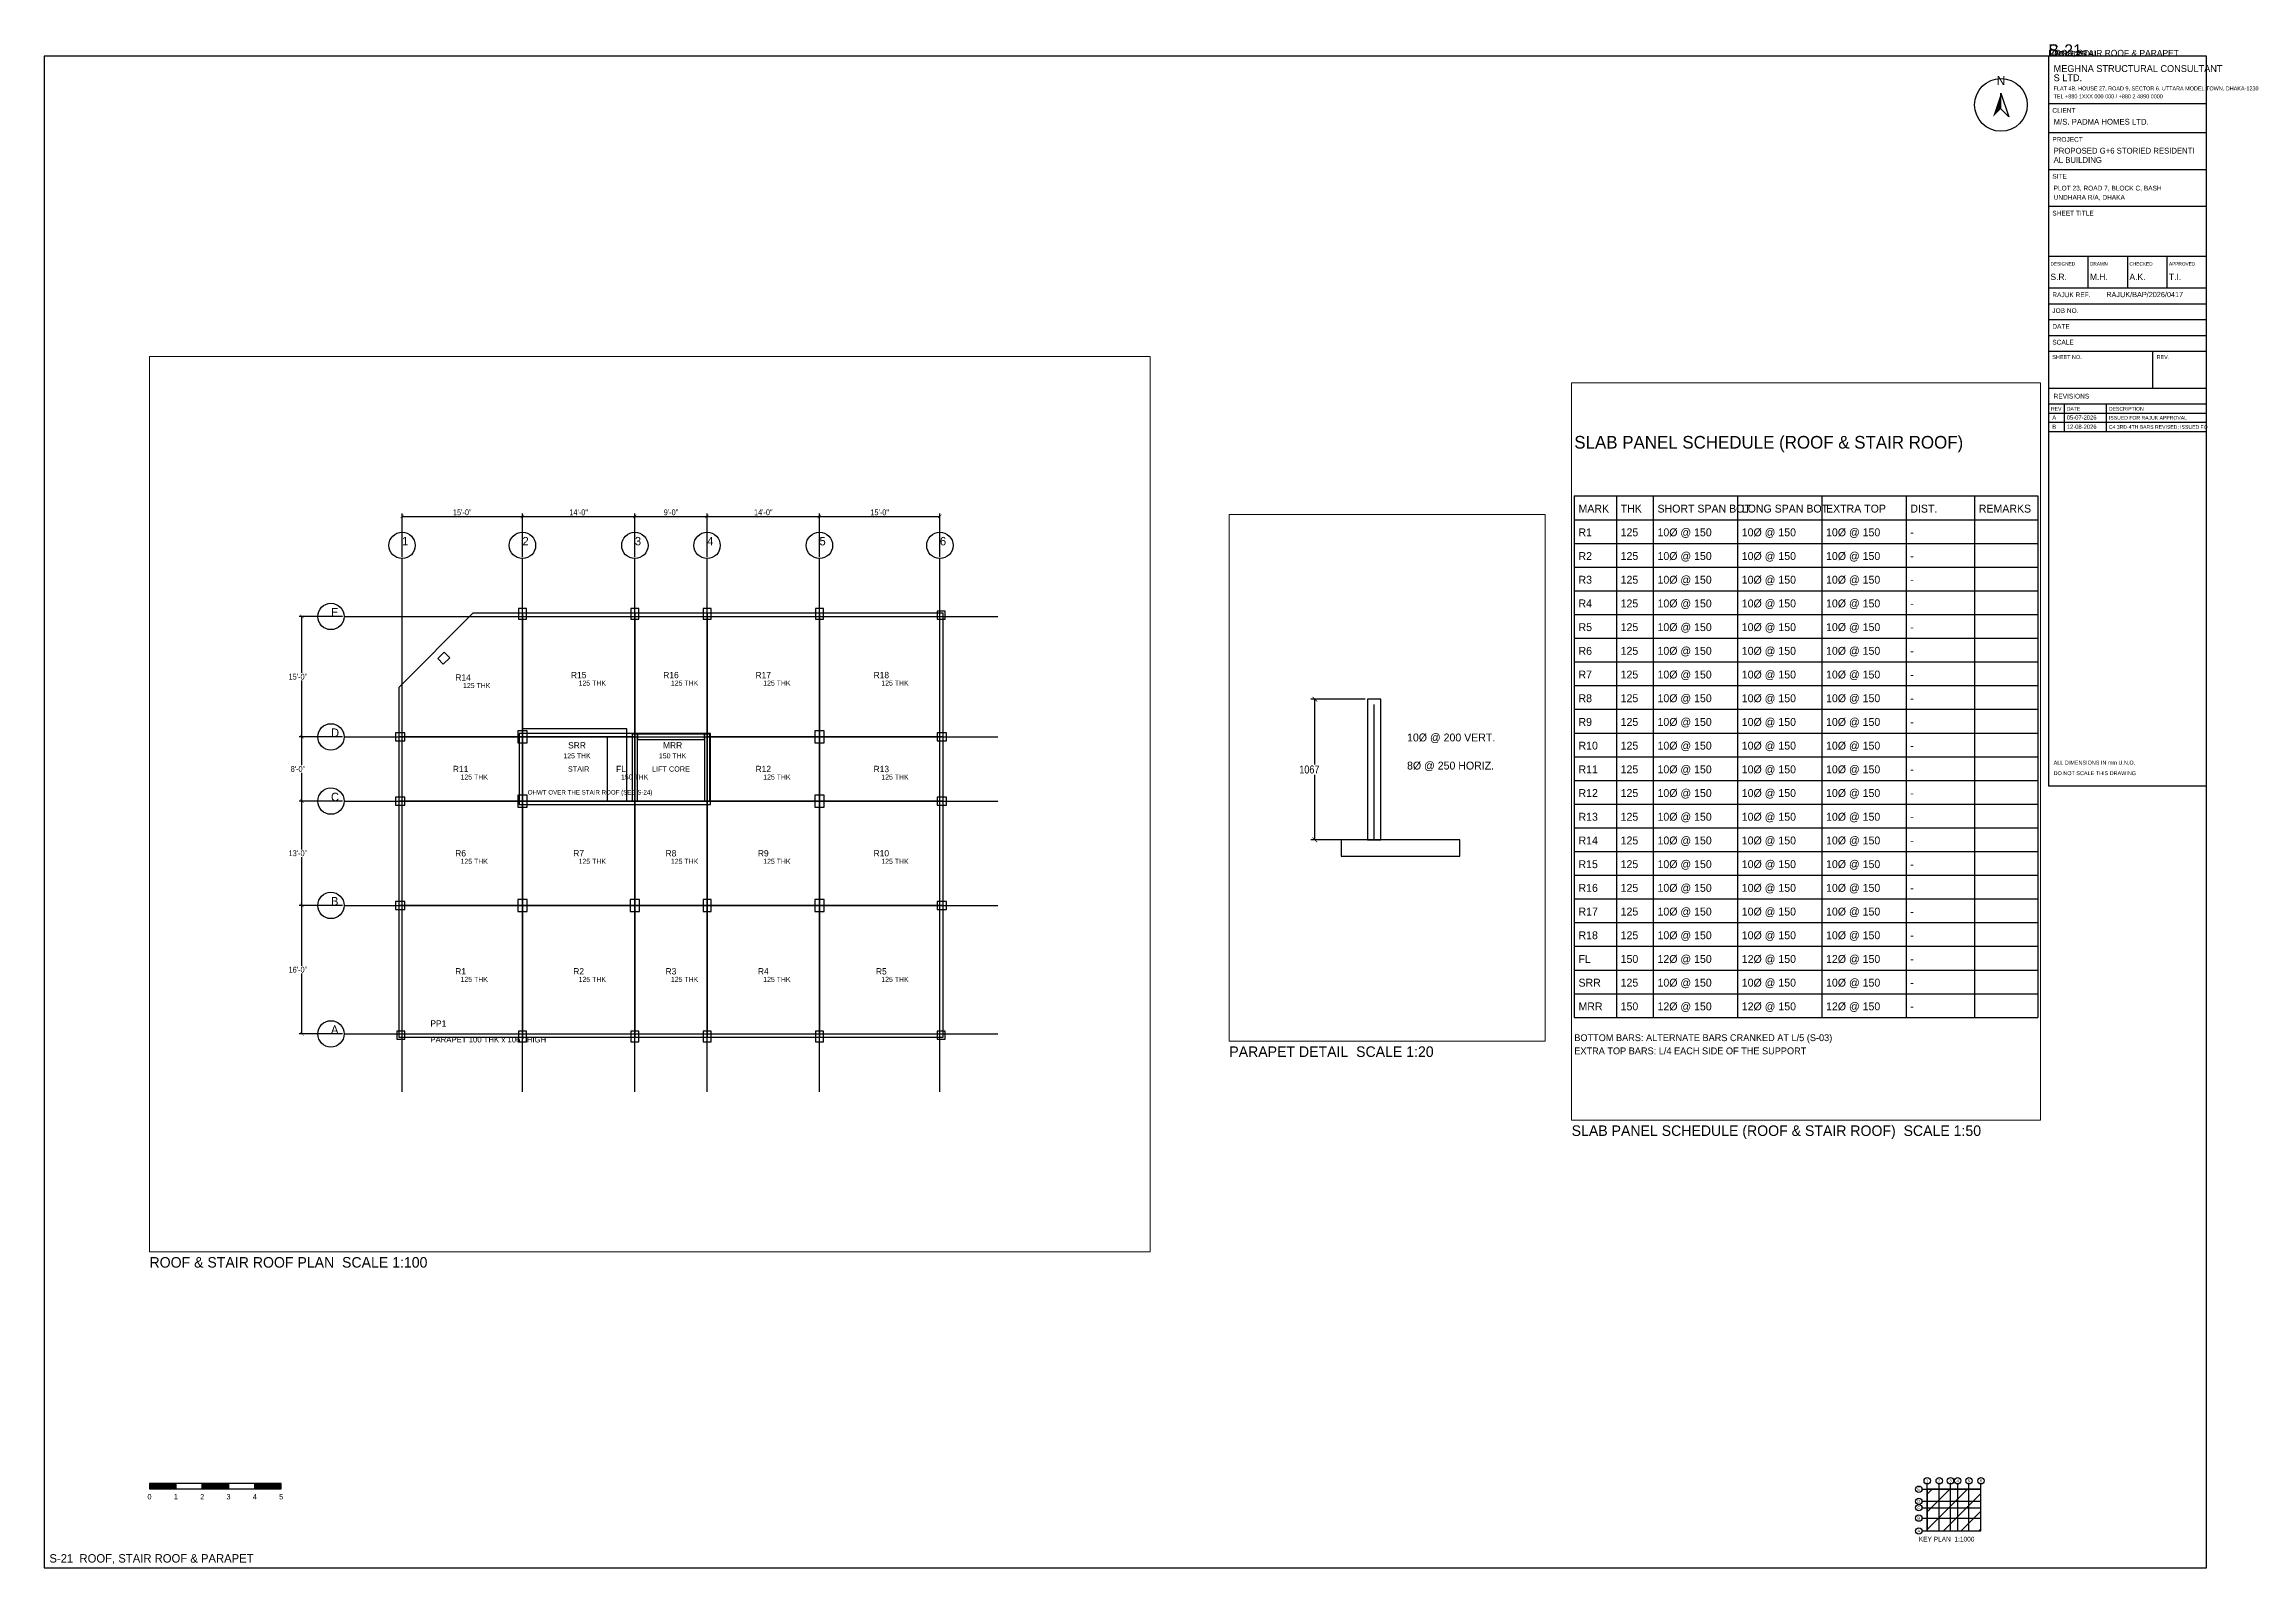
# Paper-space layout 'S-21 ROOF, STAIR ROOF & PARAPET' of a CAD drawing. Extents: x 10 to 848, y 10 to 589.
# The model-space entities are those that its viewports show. They can reach past a viewport. Long polylines and large blocks are cut down to what shows.
import ezdxf
from ezdxf.enums import TextEntityAlignment as Align

# ---------------------------------------------------------------- set-up
doc = ezdxf.new("R2010")
doc.units = 0
doc.linetypes.add('DASHED', pattern=[1.524, 1.27, -0.254])
for name, color, linetype in [('Arrow', 7, 'Continuous'), ('Column', 1, 'Continuous'), ('Dimension', 6, 'Continuous'), ('Grid', 8, 'Continuous'), ('Grid Circle', 8, 'Continuous'), ('Grid text', 7, 'Continuous'), ('Hatch', 9, 'Continuous'), ('Inches Dimension', 6, 'Continuous'), ('Rod-1', 6, 'Continuous'), ('Sheet', 7, 'Continuous'), ('Slab', 5, 'Continuous'), ('Text-1', 7, 'Continuous'), ('Text-2', 7, 'Continuous'), ('TITLE', 7, 'Continuous'), ('Wall', 1, 'Continuous')]:
    doc.layers.add(name, color=color, linetype=linetype)
doc.styles.add('OpenSansCondensed-Light', font='OpenSansCondensed-Light.ttf')
doc.dimstyles.new('EZDXF', dxfattribs={"dimtxt": 0.25, "dimasz": 0.175, "dimexe": 0.375, "dimexo": 0.125, "dimgap": 0.1, "dimtad": 1, "dimlfac": 100, "dimzin": 12, "dimdsep": 46, "dimtxsty": 'OpenSansCondensed-Light', "dimblk": 'ARCHTICK', "dimcen": 2.5, "dimazin": 3, "dimtfac": 0.5, "dimtmove": 2, "dimatfit": 3})

# ---------------------------------------------------------------- blocks, each defined once
blk = doc.blocks.new('TITLE_BLOCK')
at = {"layer": 'TITLE'}
for p, q in [((0, -18), (60, -18)), ((0, -29), (60, -29)), ((0, -43), (60, -43)), ((0, -57), (60, -57)), ((0, -76), (60, -76)), ((0, -76), (0, -88)), ((15, -76), (15, -88)), ((30, -76), (30, -88)), ((45, -76), (45, -88)), ((0, -88), (60, -88)), ((0, -94), (60, -94)), ((0, -100), (60, -100)), ((0, -106), (60, -106)), ((0, -112), (60, -112)), ((39.6, -112), (39.6, -126)), ((0, -126), (60, -126)), ((0, -132), (60, -132)), ((0, -132), (60, -132)), ((6, -132), (6, -142.5)), ((22, -132), (22, -142.5)), ((0, -135.5), (60, -135.5)), ((0, -139), (60, -139)), ((0, -142.5), (60, -142.5))]:
    blk.add_line(p, q, dxfattribs=at)
blk.add_lwpolyline([(0, -277), (60, -277), (60, 0), (0, 0)], close=True, dxfattribs=at)
at = {"layer": 'Text-1'}
for tag, height in [('JOBNO', 2), ('SCALE', 2), ('SHEETTITLE', 2.4), ('SHEETTITLE2', 2.4), ('DATE', 2), ('SHEETNO', 4.5), ('REV', 4.5)]:
    blk.add_attdef(tag, (0, 0), '', height=height, dxfattribs=at)
at = {"layer": 'TITLE'}
for s, height, p in [('S LTD.', 2.6, (2, -9.5)), ('MEGHNA STRUCTURAL CONSULTANT', 2.6, (2, -6)), ('TEL +880 1XXX 000 000 / +880 2 4890 0000', 1.5, (2, -16)), ('FLAT 4B, HOUSE 27, ROAD 9, SECTOR 6, UTTARA MODEL TOWN, DHAKA-1230', 1.5, (2, -13)), ('CLIENT', 1.8, (1.5, -21.5)), ('M/S. PADMA HOMES LTD.', 2.2, (2, -26)), ('PROJECT', 1.8, (1.5, -32.5)), ('AL BUILDING', 2.2, (2, -40.5)), ('PROPOSED G+6 STORIED RESIDENTI', 2.2, (2, -37)), ('SITE', 1.8, (1.5, -46.5)), ('PLOT 23, ROAD 7, BLOCK C, BASH', 1.8, (2, -51)), ('SHEET TITLE', 1.8, (1.5, -60.5)), ('UNDHARA R/A, DHAKA', 1.8, (2, -54.5)), ('DESIGNED', 1.3, (0.8, -79.5)), ('S.R.', 2.4, (0.8, -85)), ('DRAWN', 1.3, (15.8, -79.5)), ('M.H.', 2.4, (15.8, -85)), ('A.K.', 2.4, (30.8, -85)), ('CHECKED', 1.3, (30.8, -79.5)), ('APPROVED', 1.3, (45.8, -79.5)), ('T.I.', 2.4, (45.8, -85)), ('RAJUK REF.', 1.8, (1.5, -91.5)), ('RAJUK/BAP/2026/0417', 2, (22, -91.5)), ('JOB NO.', 1.8, (1.5, -97.5)), ('SCALE', 1.8, (1.5, -109.5)), ('DATE', 1.8, (1.5, -103.5)), ('SHEET NO.', 1.5, (1.5, -115)), ('REV.', 1.5, (41.1, -115)), ('REV', 1.4, (1, -134.6)), ('REVISIONS', 1.8, (2, -130)), ('DATE', 1.4, (7, -134.6)), ('DESCRIPTION', 1.4, (23, -134.6)), ('ALL DIMENSIONS IN mm U.N.O.', 1.5, (2, -269)), ('DO NOT SCALE THIS DRAWING', 1.5, (2, -273))]:
    blk.add_text(s, height=height, dxfattribs=at).set_placement(p)
blk = doc.blocks.new('NORTH_ARROW')
at = {"layer": 'Arrow'}
blk.add_lwpolyline([(0, 0), (3, -9), (0, -6)], close=True, dxfattribs=at)
blk.add_circle((0, -4.5), 10, dxfattribs=at)
blk.add_solid([(0, 0), (-3, -9), (0, -6)], dxfattribs=at)
at = {"layer": 'Text-1'}
blk.add_text('N', height=3.5, dxfattribs=at).set_placement((0, 3), align=Align.CENTER)
blk = doc.blocks.new('KEY_PLAN')
at = {"layer": 'Grid'}
for p, q in [((0, 0), (0, 17.8496)), ((4.572, 0), (4.572, 17.8496)), ((8.8392, 0), (8.8392, 17.8496)), ((11.5824, 0), (11.5824, 17.8496)), ((15.8496, 0), (15.8496, 17.8496)), ((20.4216, 0), (20.4216, 17.8496)), ((-2, 15.8496), (20.4216, 15.8496)), ((-2, 11.2776), (20.4216, 11.2776)), ((-2, 8.8392), (20.4216, 8.8392)), ((-2, 4.8768), (20.4216, 4.8768)), ((-2, 0), (20.4216, 0))]:
    blk.add_line(p, q, dxfattribs=at)
at = {"layer": 'Grid Circle'}
for centre in [(-3.2, 15.8496), (0, 19.0496), (4.572, 19.0496), (8.8392, 19.0496), (11.5824, 19.0496), (15.8496, 19.0496), (20.4216, 19.0496), (-3.2, 11.2776), (-3.2, 8.8392), (-3.2, 4.8768), (-3.2, 0)]:
    blk.add_circle(centre, 1.2, dxfattribs=at)
at = {"layer": 'Sheet'}
blk.add_lwpolyline([(0, 0), (20.4216, 0), (20.4216, 15.8496), (0, 15.8496)], close=True, dxfattribs=at)
at = {"layer": 'Grid text'}
for s, p in [('1', (0, 19.0496)), ('2', (4.572, 19.0496)), ('3', (8.8392, 19.0496)), ('4', (11.5824, 19.0496)), ('5', (15.8496, 19.0496)), ('6', (20.4216, 19.0496)), ('C', (-3.2, 8.8392)), ('D', (-3.2, 11.2776)), ('E', (-3.2, 15.8496)), ('A', (-3.2, 0)), ('B', (-3.2, 4.8768))]:
    blk.add_text(s, height=1.1, dxfattribs=at).set_placement(p, align=Align.MIDDLE_CENTER)
at = {"layer": 'Sheet'}
blk.add_text('KEY PLAN  1:1000', height=1.8, dxfattribs=at).set_placement((-3.2, -4))
blk = doc.blocks.new('SCALE_BAR')
at = {"layer": 'Sheet'}
h = blk.add_hatch(color=7, dxfattribs=at)
h.dxf.hatch_style = 1
h.paths.add_polyline_path([(0, 0), (10, 0), (10, 2), (0, 2)])
h = blk.add_hatch(color=7, dxfattribs=at)
h.dxf.hatch_style = 1
h.paths.add_polyline_path([(20, 0), (30, 0), (30, 2), (20, 2)])
h = blk.add_hatch(color=7, dxfattribs=at)
h.dxf.hatch_style = 1
h.paths.add_polyline_path([(40, 0), (50, 0), (50, 2), (40, 2)])
for points in [[(0, 0), (10, 0), (10, 2), (0, 2)], [(10, 0), (20, 0), (20, 2), (10, 2)], [(20, 0), (30, 0), (30, 2), (20, 2)], [(30, 0), (40, 0), (40, 2), (30, 2)], [(40, 0), (50, 0), (50, 2), (40, 2)]]:
    blk.add_lwpolyline(points, close=True, dxfattribs=at)
for s, p in [('0', (0, -4)), ('1', (10, -4)), ('2', (20, -4)), ('3', (30, -4)), ('4', (40, -4)), ('5', (50, -4))]:
    blk.add_text(s, height=2, dxfattribs=at).set_placement(p, align=Align.CENTER)
at = {"layer": 'Text-1'}
blk.add_attdef('UNIT', (0, 0), '', height=2, dxfattribs=at)
blk = doc.blocks.new('GRID_BUBBLE')
at = {"layer": 'Grid Circle'}
blk.add_circle((0, 0), 500, dxfattribs=at)
at = {"layer": 'Text-1'}
blk.add_attdef('GRID', (0, 0), '', height=320, dxfattribs=at)
blk = doc.blocks.new('_ARCHTICK')
at = {"color": 0, "linetype": 'BYBLOCK', "const_width": 0.15}
blk.add_lwpolyline([(-0.5, -0.5), (0.5, 0.5)], dxfattribs=at)

msp = doc.modelspace()

# ---------------------------------------------------------------- linework, layer by layer
for p, q in [((0, -1400000), (8800, -1400000)), ((0, -1400000), (0, -1409900)), ((800, -1400000), (800, -1409900)), ((1500, -1400000), (1500, -1409900)), ((3100, -1400000), (3100, -1409900)), ((4700, -1400000), (4700, -1409900)), ((6300, -1400000), (6300, -1409900)), ((7600, -1400000), (7600, -1409900)), ((8800, -1400000), (8800, -1409900)), ((0, -1400450), (8800, -1400450)), ((0, -1400900), (8800, -1400900)), ((0, -1401350), (8800, -1401350)), ((0, -1401800), (8800, -1401800)), ((0, -1402250), (8800, -1402250)), ((0, -1402700), (8800, -1402700)), ((0, -1403150), (8800, -1403150)), ((0, -1403600), (8800, -1403600)), ((0, -1404050), (8800, -1404050)), ((0, -1404500), (8800, -1404500)), ((0, -1404950), (8800, -1404950)), ((0, -1405400), (8800, -1405400)), ((0, -1405850), (8800, -1405850)), ((0, -1406300), (8800, -1406300)), ((0, -1406750), (8800, -1406750)), ((0, -1407200), (8800, -1407200)), ((0, -1407650), (8800, -1407650)), ((0, -1408100), (8800, -1408100)), ((0, -1408550), (8800, -1408550)), ((0, -1409000), (8800, -1409000)), ((0, -1409450), (8800, -1409450)), ((0, -1409900), (8800, -1409900))]:
    msp.add_line(p, q)
at = {"layer": 'Column'}
for points in [[(4422, -984250.4), (4722, -984250.4), (4722, -983850.4), (4422, -983850.4)], [(8689.2, -984250.4), (8989.2, -984250.4), (8989.2, -983850.4), (8689.2, -983850.4)], [(11432.4, -984250.4), (11732.4, -984250.4), (11732.4, -983850.4), (11432.4, -983850.4)], [(15699.6, -984250.4), (15999.6, -984250.4), (15999.6, -983850.4), (15699.6, -983850.4)], [(20321.6, -984250.4), (20621.6, -984250.4), (20621.6, -983950.4), (20321.6, -983950.4)], [(1566.1, -985963.9), (1813.5, -985716.5), (1601.4, -985504.3), (1353.9, -985751.8)], [(-250, -988872.4), (100, -988872.4), (100, -988572.4), (-250, -988572.4)], [(4397, -988947.4), (4747, -988947.4), (4747, -988497.4), (4397, -988497.4)], [(15674.6, -988947.4), (16024.6, -988947.4), (16024.6, -988497.4), (15674.6, -988497.4)], [(20321.6, -988872.4), (20671.6, -988872.4), (20671.6, -988572.4), (20321.6, -988572.4)], [(4397, -991385.8), (4747, -991385.8), (4747, -990935.8), (4397, -990935.8)], [(15674.6, -991385.8), (16024.6, -991385.8), (16024.6, -990935.8), (15674.6, -990935.8)], [(-250, -991310.8), (100, -991310.8), (100, -991010.8), (-250, -991010.8)], [(20321.6, -991310.8), (20671.6, -991310.8), (20671.6, -991010.8), (20321.6, -991010.8)], [(-250, -995273.2), (100, -995273.2), (100, -994973.2), (-250, -994973.2)], [(4397, -995348.2), (4747, -995348.2), (4747, -994898.2), (4397, -994898.2)], [(8664.2, -995348.2), (9014.2, -995348.2), (9014.2, -994898.2), (8664.2, -994898.2)], [(11432.4, -995348.2), (11732.4, -995348.2), (11732.4, -994898.2), (11432.4, -994898.2)], [(15674.6, -995348.2), (16024.6, -995348.2), (16024.6, -994898.2), (15674.6, -994898.2)], [(20321.6, -995273.2), (20671.6, -995273.2), (20671.6, -994973.2), (20321.6, -994973.2)], [(-200, -1000200), (100, -1000200), (100, -999900), (-200, -999900)], [(4422, -1000300), (4722, -1000300), (4722, -999900), (4422, -999900)], [(8689.2, -1000300), (8989.2, -1000300), (8989.2, -999900), (8689.2, -999900)], [(11432.4, -1000300), (11732.4, -1000300), (11732.4, -999900), (11432.4, -999900)], [(15699.6, -1000300), (15999.6, -1000300), (15999.6, -999900), (15699.6, -999900)], [(20321.6, -1000200), (20621.6, -1000200), (20621.6, -999900), (20321.6, -999900)]]:
    msp.add_lwpolyline(points, close=True, dxfattribs=at)
at = {"layer": 'Grid'}
for p, q in [((0, -1002200), (0, -981950.4)), ((4572, -1002200), (4572, -981950.4)), ((8839.2, -1002200), (8839.2, -981950.4)), ((11582.4, -1002200), (11582.4, -981950.4)), ((15849.6, -1002200), (15849.6, -981950.4)), ((20421.6, -1002200), (20421.6, -981950.4)), ((-2200, -984150.4), (22621.6, -984150.4)), ((-2200, -988722.4), (22621.6, -988722.4)), ((-2200, -991160.8), (22621.6, -991160.8)), ((-2200, -995123.2), (22621.6, -995123.2)), ((-2200, -1000000), (22621.6, -1000000))]:
    msp.add_line(p, q, dxfattribs=at)
at = {"layer": 'Rod-1'}
msp.add_line((200050, -1000000), (200050, -998973), dxfattribs=at)
at = {"layer": 'Slab'}
for points in [[(-125, -1000125), (20546.6, -1000125), (20546.6, -984025.4), (2691.4, -984025.4), (-125, -986841.8)], [(-125, -988722.4), (4572, -988722.4), (4572, -984025.4), (2691.4, -984025.4), (-125, -986841.8)], [(4572, -988722.4), (8839.2, -988722.4), (8839.2, -984025.4), (4572, -984025.4)], [(8839.2, -988722.4), (11582.4, -988722.4), (11582.4, -984025.4), (8839.2, -984025.4)], [(11582.4, -988722.4), (15849.6, -988722.4), (15849.6, -984025.4), (11582.4, -984025.4)], [(15849.6, -988722.4), (20546.6, -988722.4), (20546.6, -984025.4), (15849.6, -984025.4)], [(4447, -991285.8), (8839.2, -991285.8), (8839.2, -988597.4), (4447, -988597.4)], [(8839.2, -991285.8), (11707.4, -991285.8), (11707.4, -988597.4), (8839.2, -988597.4)], [(-125, -991160.8), (4572, -991160.8), (4572, -988722.4), (-125, -988722.4)], [(4572, -991160.8), (8839.2, -991160.8), (8839.2, -988722.4), (4572, -988722.4)], [(7791.2, -991160.8), (8839.2, -991160.8), (8839.2, -988722.4), (7791.2, -988722.4)], [(11582.4, -991160.8), (15849.6, -991160.8), (15849.6, -988722.4), (11582.4, -988722.4)], [(15849.6, -991160.8), (20546.6, -991160.8), (20546.6, -988722.4), (15849.6, -988722.4)], [(-125, -995123.2), (4572, -995123.2), (4572, -991160.8), (-125, -991160.8)], [(4572, -995123.2), (8839.2, -995123.2), (8839.2, -991160.8), (4572, -991160.8)], [(8839.2, -995123.2), (11582.4, -995123.2), (11582.4, -991160.8), (8839.2, -991160.8)], [(11582.4, -995123.2), (15849.6, -995123.2), (15849.6, -991160.8), (11582.4, -991160.8)], [(15849.6, -995123.2), (20546.6, -995123.2), (20546.6, -991160.8), (15849.6, -991160.8)], [(-125, -1000125), (4572, -1000125), (4572, -995123.2), (-125, -995123.2)], [(4572, -1000125), (8839.2, -1000125), (8839.2, -995123.2), (4572, -995123.2)], [(8839.2, -1000125), (11582.4, -1000125), (11582.4, -995123.2), (8839.2, -995123.2)], [(11582.4, -1000125), (15849.6, -1000125), (15849.6, -995123.2), (11582.4, -995123.2)], [(15849.6, -1000125), (20546.6, -1000125), (20546.6, -995123.2), (15849.6, -995123.2)], [(199800, -1000125), (200700, -1000125), (200700, -1000000), (199800, -1000000)]]:
    msp.add_lwpolyline(points, close=True, dxfattribs=at)
at = {"layer": 'Wall', "linetype": 'DASHED'}
for p, q in [((8530, -988422.8), (4572, -988422.8)), ((4572, -988422.8), (4572, -991160.8)), ((8530, -991160.8), (8530, -988422.8)), ((4572, -991160.8), (8530, -991160.8))]:
    msp.add_line(p, q, dxfattribs=at)
at = {"layer": 'Wall'}
for points in [[(-125, -1000125), (20546.6, -1000125), (20546.6, -984025.4), (2691.4, -984025.4), (-125, -986841.8)], [(8739.2, -991160.8), (8939.2, -991160.8), (8939.2, -988622.4), (8739.2, -988622.4)], [(8939.2, -988822.4), (11482.4, -988822.4), (11482.4, -988622.4), (8939.2, -988622.4)], [(11482.4, -991160.8), (11682.4, -991160.8), (11682.4, -988622.4), (11482.4, -988622.4)], [(200000, -1000000), (200100, -1000000), (200100, -998933), (200000, -998933)]]:
    msp.add_lwpolyline(points, close=True, dxfattribs=at)

# ---------------------------------------------------------------- block references
at = {"layer": 'Grid Circle'}
for p, values in [((0, -981450.4), {'GRID': '1'}), ((4572, -981450.4), {'GRID': '2'}), ((8839.2, -981450.4), {'GRID': '3'}), ((11582.4, -981450.4), {'GRID': '4'}), ((15849.6, -981450.4), {'GRID': '5'}), ((20421.6, -981450.4), {'GRID': '6'}), ((-2700, -984150.4), {'GRID': 'E'}), ((-2700, -988722.4), {'GRID': 'D'}), ((-2700, -991160.8), {'GRID': 'C'}), ((-2700, -995123.2), {'GRID': 'B'}), ((-2700, -1000000), {'GRID': 'A'})]:
    msp.add_blockref('GRID_BUBBLE', p, dxfattribs=at).add_auto_attribs(values)

# ---------------------------------------------------------------- texts
at = {"layer": 'Text-1'}
for s, height, p in [('R15', 240, (6705.6, -986373.9)), ('R16', 240, (10210.8, -986373.9)), ('R17', 240, (13716, -986373.9)), ('R18', 240, (18198.1, -986373.9)), ('R14', 240, (2317.1, -986467.5)), ('SRR', 240, (6643.1, -989041.6)), ('MRR', 240, (10273.3, -989041.6)), ('R11', 240, (2223.5, -989941.6)), ('FL', 240, (8315.2, -989941.6)), ('R12', 240, (13716, -989941.6)), ('R13', 240, (18198.1, -989941.6)), ('STAIR', 200, (6705.6, -989941.6)), ('LIFT CORE', 200, (10210.8, -989941.6)), ('R6', 240, (2223.5, -993142)), ('R7', 240, (6705.6, -993142)), ('R8', 240, (10210.8, -993142)), ('R9', 240, (13716, -993142)), ('R10', 240, (18198.1, -993142)), ('R1', 240, (2223.5, -997624.1)), ('R2', 240, (6705.6, -997624.1)), ('R3', 240, (10210.8, -997624.1)), ('R4', 240, (13716, -997624.1)), ('R5', 240, (18198.1, -997624.1))]:
    msp.add_text(s, height=height, dxfattribs=at).set_placement(p, align=Align.MIDDLE_CENTER)
for s, height, p in [('PP1', 240, (1075, -999725)), ('SLAB PANEL SCHEDULE (ROOF & STAIR ROOF)', 240, (0, -1399100)), ('MARK', 150, (80, -1400315)), ('THK', 150, (880, -1400315)), ('SHORT SPAN BOT.', 150, (1580, -1400315)), ('LONG SPAN BOT.', 150, (3180, -1400315)), ('EXTRA TOP', 150, (4780, -1400315)), ('DIST.', 150, (6380, -1400315)), ('REMARKS', 150, (7680, -1400315)), ('R1', 150, (80, -1400765)), ('125', 150, (880, -1400765)), ('10%%C @ 150', 150, (1580, -1400765)), ('10%%C @ 150', 150, (3180, -1400765)), ('10%%C @ 150', 150, (4780, -1400765)), ('-', 150, (6380, -1400765)), ('R2', 150, (80, -1401215)), ('125', 150, (880, -1401215)), ('10%%C @ 150', 150, (1580, -1401215)), ('10%%C @ 150', 150, (3180, -1401215)), ('10%%C @ 150', 150, (4780, -1401215)), ('-', 150, (6380, -1401215)), ('R3', 150, (80, -1401665)), ('125', 150, (880, -1401665)), ('10%%C @ 150', 150, (1580, -1401665)), ('10%%C @ 150', 150, (3180, -1401665)), ('10%%C @ 150', 150, (4780, -1401665)), ('-', 150, (6380, -1401665)), ('R4', 150, (80, -1402115)), ('125', 150, (880, -1402115)), ('10%%C @ 150', 150, (1580, -1402115)), ('10%%C @ 150', 150, (3180, -1402115)), ('10%%C @ 150', 150, (4780, -1402115)), ('-', 150, (6380, -1402115)), ('R5', 150, (80, -1402565)), ('125', 150, (880, -1402565)), ('10%%C @ 150', 150, (1580, -1402565)), ('10%%C @ 150', 150, (3180, -1402565)), ('10%%C @ 150', 150, (4780, -1402565)), ('-', 150, (6380, -1402565)), ('R6', 150, (80, -1403015)), ('125', 150, (880, -1403015)), ('10%%C @ 150', 150, (1580, -1403015)), ('10%%C @ 150', 150, (3180, -1403015)), ('10%%C @ 150', 150, (4780, -1403015)), ('-', 150, (6380, -1403015)), ('R7', 150, (80, -1403465)), ('125', 150, (880, -1403465)), ('10%%C @ 150', 150, (1580, -1403465)), ('10%%C @ 150', 150, (3180, -1403465)), ('10%%C @ 150', 150, (4780, -1403465)), ('-', 150, (6380, -1403465)), ('R8', 150, (80, -1403915)), ('125', 150, (880, -1403915)), ('10%%C @ 150', 150, (1580, -1403915)), ('10%%C @ 150', 150, (3180, -1403915)), ('10%%C @ 150', 150, (4780, -1403915)), ('-', 150, (6380, -1403915)), ('R9', 150, (80, -1404365)), ('125', 150, (880, -1404365)), ('10%%C @ 150', 150, (1580, -1404365)), ('10%%C @ 150', 150, (3180, -1404365)), ('10%%C @ 150', 150, (4780, -1404365)), ('-', 150, (6380, -1404365)), ('R10', 150, (80, -1404815)), ('125', 150, (880, -1404815)), ('10%%C @ 150', 150, (1580, -1404815)), ('10%%C @ 150', 150, (3180, -1404815)), ('10%%C @ 150', 150, (4780, -1404815)), ('-', 150, (6380, -1404815)), ('R11', 150, (80, -1405265)), ('125', 150, (880, -1405265)), ('10%%C @ 150', 150, (1580, -1405265)), ('10%%C @ 150', 150, (3180, -1405265)), ('10%%C @ 150', 150, (4780, -1405265)), ('-', 150, (6380, -1405265)), ('R12', 150, (80, -1405715)), ('125', 150, (880, -1405715)), ('10%%C @ 150', 150, (1580, -1405715)), ('10%%C @ 150', 150, (3180, -1405715)), ('10%%C @ 150', 150, (4780, -1405715)), ('-', 150, (6380, -1405715)), ('R13', 150, (80, -1406165)), ('125', 150, (880, -1406165)), ('10%%C @ 150', 150, (1580, -1406165)), ('10%%C @ 150', 150, (3180, -1406165)), ('10%%C @ 150', 150, (4780, -1406165)), ('-', 150, (6380, -1406165)), ('R14', 150, (80, -1406615)), ('125', 150, (880, -1406615)), ('10%%C @ 150', 150, (1580, -1406615)), ('10%%C @ 150', 150, (3180, -1406615)), ('10%%C @ 150', 150, (4780, -1406615)), ('-', 150, (6380, -1406615)), ('R15', 150, (80, -1407065)), ('125', 150, (880, -1407065)), ('10%%C @ 150', 150, (1580, -1407065)), ('10%%C @ 150', 150, (3180, -1407065)), ('10%%C @ 150', 150, (4780, -1407065)), ('-', 150, (6380, -1407065)), ('R16', 150, (80, -1407515)), ('125', 150, (880, -1407515)), ('10%%C @ 150', 150, (1580, -1407515)), ('10%%C @ 150', 150, (3180, -1407515)), ('10%%C @ 150', 150, (4780, -1407515)), ('-', 150, (6380, -1407515)), ('R17', 150, (80, -1407965)), ('125', 150, (880, -1407965)), ('10%%C @ 150', 150, (1580, -1407965)), ('10%%C @ 150', 150, (3180, -1407965)), ('10%%C @ 150', 150, (4780, -1407965)), ('-', 150, (6380, -1407965)), ('R18', 150, (80, -1408415)), ('125', 150, (880, -1408415)), ('10%%C @ 150', 150, (1580, -1408415)), ('10%%C @ 150', 150, (3180, -1408415)), ('10%%C @ 150', 150, (4780, -1408415)), ('-', 150, (6380, -1408415)), ('FL', 150, (80, -1408865)), ('150', 150, (880, -1408865)), ('12%%C @ 150', 150, (1580, -1408865)), ('12%%C @ 150', 150, (3180, -1408865)), ('12%%C @ 150', 150, (4780, -1408865)), ('-', 150, (6380, -1408865)), ('SRR', 150, (80, -1409315)), ('125', 150, (880, -1409315)), ('10%%C @ 150', 150, (1580, -1409315)), ('10%%C @ 150', 150, (3180, -1409315)), ('10%%C @ 150', 150, (4780, -1409315)), ('-', 150, (6380, -1409315)), ('MRR', 150, (80, -1409765)), ('150', 150, (880, -1409765)), ('12%%C @ 150', 150, (1580, -1409765)), ('12%%C @ 150', 150, (3180, -1409765)), ('12%%C @ 150', 150, (4780, -1409765)), ('-', 150, (6380, -1409765))]:
    msp.add_text(s, height=height, dxfattribs=at).set_placement(p)
at = {"layer": 'Text-2'}
for s, height, p in [('125 THK', 190, (6705.6, -986773.9)), ('125 THK', 190, (10210.8, -986773.9)), ('125 THK', 190, (13716, -986773.9)), ('125 THK', 190, (18198.1, -986773.9)), ('125 THK', 190, (2317.1, -986867.5)), ('125 THK', 190, (2223.5, -990341.6)), ('150 THK', 190, (8315.2, -990341.6)), ('125 THK', 190, (13716, -990341.6)), ('125 THK', 190, (18198.1, -990341.6)), ('OHWT OVER THE STAIR ROOF (SEE S-24)', 170, (4772, -990910.8)), ('125 THK', 190, (2223.5, -993542)), ('125 THK', 190, (6705.6, -993542)), ('125 THK', 190, (10210.8, -993542)), ('125 THK', 190, (13716, -993542)), ('125 THK', 190, (18198.1, -993542)), ('125 THK', 190, (2223.5, -998024.1)), ('125 THK', 190, (6705.6, -998024.1)), ('125 THK', 190, (10210.8, -998024.1)), ('125 THK', 190, (13716, -998024.1)), ('125 THK', 190, (18198.1, -998024.1)), ('10%%C @ 200 VERT.', 60, (200300, -999253.1)), ('8%%C @ 250 HORIZ.', 60, (200300, -999466.5)), ('PARAPET 100 THK x 1067 HIGH', 220, (1075, -1000325)), ('BOTTOM BARS: ALTERNATE BARS CRANKED AT L/5 (S-03)', 130, (0, -1410350)), ('EXTRA TOP BARS: L/4 EACH SIDE OF THE SUPPORT', 130, (0, -1410600))]:
    msp.add_text(s, height=height, dxfattribs=at).set_placement(p)
for s, p in [('125 THK', (6643.1, -989441.6)), ('150 THK', (10273.3, -989441.6))]:
    msp.add_text(s, height=190, dxfattribs=at).set_placement(p, align=Align.MIDDLE_CENTER)

# ---------------------------------------------------------------- dimensions: what is measured, and where the dimension line sits
at = {"layer": 'Dimension'}
msp.add_linear_dim(base=(199600, -1000000), p1=(200000, -1000000), p2=(200000, -998933), angle=90, text='1067', dimstyle='EZDXF', override={"dimtxt": 60, "dimasz": 36, "dimexe": 30, "dimexo": 18, "dimgap": 12, "dimtad": 1, "dimtih": 1, "dimtoh": 1, "dimdec": 0, "dimlfac": 1}, dxfattribs=at).render()
at = {"layer": 'Inches Dimension'}
for base, p1, p2, text in [((0, -980350.4), (0, -981950.4), (4572, -981950.4), '15\'-0"'), ((4572, -980350.4), (4572, -981950.4), (8839.2, -981950.4), '14\'-0"'), ((8839.2, -980350.4), (8839.2, -981950.4), (11582.4, -981950.4), '9\'-0"'), ((11582.4, -980350.4), (11582.4, -981950.4), (15849.6, -981950.4), '14\'-0"'), ((15849.6, -980350.4), (15849.6, -981950.4), (20421.6, -981950.4), '15\'-0"')]:
    msp.add_linear_dim(base=base, p1=p1, p2=p2, text=text, dimstyle='EZDXF', override={"dimtxt": 220, "dimasz": 132, "dimexe": 110, "dimexo": 66, "dimgap": 44, "dimtad": 1, "dimtih": 1, "dimtoh": 1, "dimdec": 0, "dimlfac": 1}, dxfattribs=at).render()
for base, p1, p2, text in [((-3800, -988722.4), (-2200, -988722.4), (-2200, -984150.4), '15\'-0"'), ((-3800, -991160.8), (-2200, -991160.8), (-2200, -988722.4), '8\'-0"'), ((-3800, -995123.2), (-2200, -995123.2), (-2200, -991160.8), '13\'-0"'), ((-3800, -1000000), (-2200, -1000000), (-2200, -995123.2), '16\'-0"')]:
    msp.add_linear_dim(base=base, p1=p1, p2=p2, angle=90, text=text, dimstyle='EZDXF', override={"dimtxt": 220, "dimasz": 132, "dimexe": 110, "dimexo": 66, "dimgap": 44, "dimtad": 1, "dimtih": 1, "dimtoh": 1, "dimdec": 0, "dimlfac": 1}, dxfattribs=at).render()

psp = doc.layouts.new('S-21 ROOF, STAIR ROOF & PARAPET')

# ---------------------------------------------------------------- hatches: boundary and pattern name
at = {"layer": 'Hatch'}
h = psp.add_hatch(dxfattribs=at)
h.set_pattern_fill('ANSI31', scale=1.5)
h.paths.add_polyline_path([(725, 24), (745.4216, 24), (745.4216, 39.8496), (725, 39.8496)])

# ---------------------------------------------------------------- linework, layer by layer
at = {"layer": 'Sheet'}
psp.add_lwpolyline([(10, 10), (831, 10), (831, 584), (10, 584)], close=True, dxfattribs=at)

# ---------------------------------------------------------------- block references
at = {"layer": 'Arrow'}
psp.add_blockref('NORTH_ARROW', (753, 570), dxfattribs=at)
at = {"layer": 'Sheet'}
psp.add_blockref('SCALE_BAR', (50, 40), dxfattribs=at).add_auto_attribs({'UNIT': 'm'})
psp.add_blockref('KEY_PLAN', (725, 24), dxfattribs=at)
at = {"layer": 'TITLE'}
psp.add_blockref('TITLE_BLOCK', (771, 584), dxfattribs=at).add_auto_attribs({'SHEETTITLE': 'ROOF, STAIR ROOF & PARAPET', 'JOBNO': 'MSC-2026-041', 'DATE': '12-08-2026', 'SCALE': '1:100, 1:20', 'SHEETNO': 'S-21', 'REV': 'B'})

# ---------------------------------------------------------------- texts
at = {"layer": 'Sheet'}
for s, height, p in [('PARAPET DETAIL  SCALE 1:20', 4, (460, 204)), ('SLAB PANEL SCHEDULE (ROOF & STAIR ROOF)  SCALE 1:50', 4, (590, 174)), ('ROOF & STAIR ROOF PLAN  SCALE 1:100', 4, (50, 124)), ('S-21  ROOF, STAIR ROOF & PARAPET', 3.2, (12, 12))]:
    psp.add_text(s, height=height, dxfattribs=at).set_placement(p)
at = {"layer": 'TITLE'}
for s, height, p in [('A', 1.6, (772.5, 446)), ('05-07-2026', 1.6, (778, 446)), ('ISSUED FOR RAJUK APPROVAL', 1.4, (794, 446)), ('B', 1.6, (772.5, 442.5)), ('12-08-2026', 1.6, (778, 442.5)), ('C4 3RD-4TH BARS REVISED; ISSUED FO', 1.4, (794, 442.5))]:
    psp.add_text(s, height=height, dxfattribs=at).set_placement(p)

# ---------------------------------------------------------------- viewports
at = {"layer": 'VIEWPORTS'}
psp.add_viewport(center=(240, 300), size=(380, 340), view_center_point=(9410.8, -991275.2), view_height=34000, dxfattribs=at)
for center, size, view_center_point, view_height, status in [((679, 320), (178, 280), (4400, -1404850), 14000, 4), ((520, 310), (120, 200), (200150, -999529.1), 4000, 3)]:
    psp.add_viewport(center=center, size=size, view_center_point=view_center_point, view_height=view_height, status=status, dxfattribs=at)

doc.saveas('drawing.dxf')
